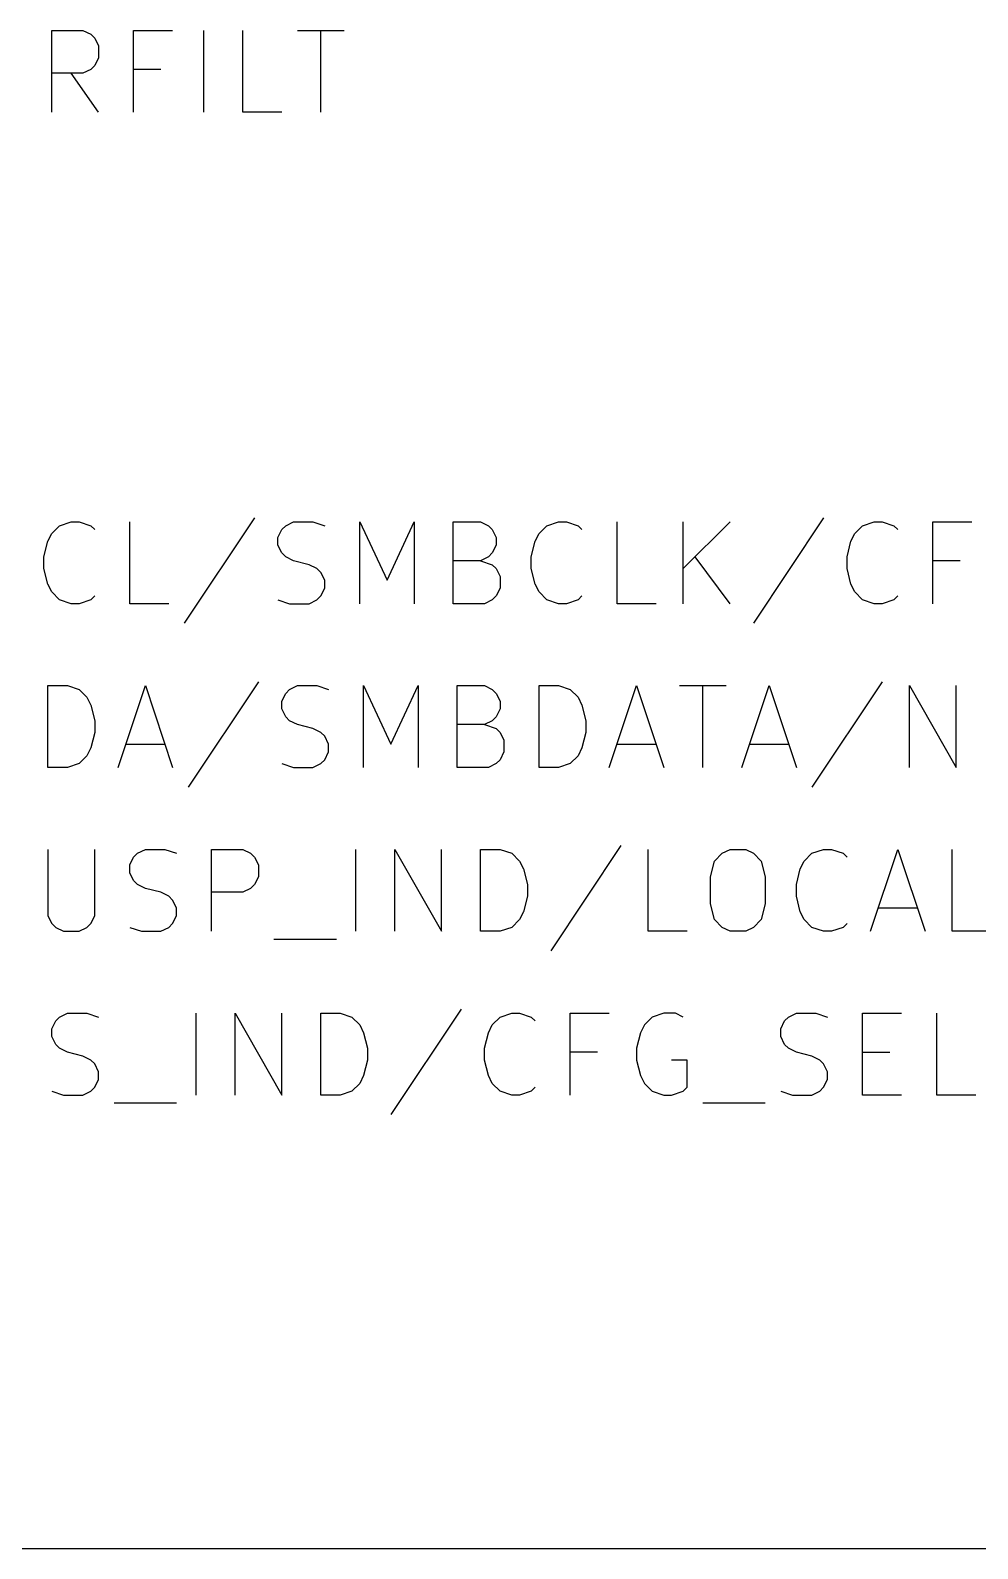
# Model space of a CAD drawing. Extents: x 0.4 to 11.3, y -7.9 to -0.4.
# Drawn here: x 6.389 to 6.967, y -5.65 to -4.723 of the extents above; entities that cross this region are included whole.
import ezdxf

# ---------------------------------------------------------------- set-up
doc = ezdxf.new("R2010")
doc.units = 0
doc.header["$MEASUREMENT"] = 0
for name, color, linetype in [('CYAN2', 4, 'CONTINUOUS'), ('LYELLOW', 51, 'CONTINUOUS'), ('RED2', 1, 'CONTINUOUS')]:
    doc.layers.add(name, color=color, linetype=linetype)

msp = doc.modelspace()

# ---------------------------------------------------------------- linework, layer by layer
at = {"layer": 'CYAN2', "linetype": 'CONTINUOUS'}
for p, q in [((6.4019, -4.77313), (6.4019, -4.72313)), ((6.4019, -4.72313), (6.42095, -4.72313)), ((6.4019, -4.77313), (6.4019, -4.72313)), ((6.4019, -4.72313), (6.42095, -4.72313)), ((6.42095, -4.72313), (6.42571, -4.72551)), ((6.42095, -4.72313), (6.42571, -4.72551)), ((6.42571, -4.72551), (6.42809, -4.72789)), ((6.42571, -4.72551), (6.42809, -4.72789)), ((6.4519, -4.77313), (6.4519, -4.72313)), ((6.4519, -4.72313), (6.47571, -4.72313)), ((6.4519, -4.77313), (6.4519, -4.72313)), ((6.4519, -4.72313), (6.47571, -4.72313)), ((6.49476, -4.77313), (6.49476, -4.72313)), ((6.49476, -4.77313), (6.49476, -4.72313)), ((6.51857, -4.77313), (6.51857, -4.72313)), ((6.51857, -4.77313), (6.51857, -4.72313)), ((6.55191, -4.72313), (6.58048, -4.72313)), ((6.55191, -4.72313), (6.58048, -4.72313)), ((6.56619, -4.77313), (6.56619, -4.72313)), ((6.56619, -4.77313), (6.56619, -4.72313)), ((6.42809, -4.72789), (6.43047, -4.73265)), ((6.42809, -4.72789), (6.43047, -4.73265)), ((6.43047, -4.73265), (6.43047, -4.7398)), ((6.43047, -4.73265), (6.43047, -4.7398)), ((6.42809, -4.74456), (6.42571, -4.74694)), ((6.42809, -4.74456), (6.42571, -4.74694)), ((6.43047, -4.7398), (6.42809, -4.74456)), ((6.43047, -4.7398), (6.42809, -4.74456)), ((6.42095, -4.74932), (6.4019, -4.74932)), ((6.42095, -4.74932), (6.4019, -4.74932)), ((6.43047, -4.77313), (6.41381, -4.74932)), ((6.43047, -4.77313), (6.41381, -4.74932)), ((6.42571, -4.74694), (6.42095, -4.74932)), ((6.42571, -4.74694), (6.42095, -4.74932)), ((6.46857, -4.74694), (6.4519, -4.74694)), ((6.46857, -4.74694), (6.4519, -4.74694)), ((6.54238, -4.77313), (6.51857, -4.77313)), ((6.54238, -4.77313), (6.51857, -4.77313)), ((6.40667, -5.02551), (6.41381, -5.02313)), ((6.40667, -5.02551), (6.41381, -5.02313)), ((6.41381, -5.02313), (6.41857, -5.02313)), ((6.41381, -5.02313), (6.41857, -5.02313)), ((6.41857, -5.02313), (6.42571, -5.02551)), ((6.41857, -5.02313), (6.42571, -5.02551)), ((6.44952, -5.07313), (6.44952, -5.02313)), ((6.44952, -5.07313), (6.44952, -5.02313)), ((6.52571, -5.02075), (6.48285, -5.08504)), ((6.52571, -5.02075), (6.48285, -5.08504)), ((6.54476, -5.02551), (6.54952, -5.02313)), ((6.54476, -5.02551), (6.54952, -5.02313)), ((6.54952, -5.02313), (6.56143, -5.02313)), ((6.54952, -5.02313), (6.56143, -5.02313)), ((6.56143, -5.02313), (6.56857, -5.02551)), ((6.56143, -5.02313), (6.56857, -5.02551)), ((6.59, -5.07313), (6.59, -5.02313)), ((6.59, -5.02313), (6.60667, -5.05885)), ((6.59, -5.07313), (6.59, -5.02313)), ((6.59, -5.02313), (6.60667, -5.05885)), ((6.60667, -5.05885), (6.62333, -5.02313)), ((6.60667, -5.05885), (6.62333, -5.02313)), ((6.62333, -5.02313), (6.62333, -5.07313)), ((6.62333, -5.02313), (6.62333, -5.07313)), ((6.64714, -5.07313), (6.64714, -5.02313)), ((6.64714, -5.02313), (6.66381, -5.02313)), ((6.64714, -5.07313), (6.64714, -5.02313)), ((6.64714, -5.02313), (6.66381, -5.02313)), ((6.66381, -5.02313), (6.66857, -5.02551)), ((6.66381, -5.02313), (6.66857, -5.02551)), ((6.70428, -5.02551), (6.71143, -5.02313)), ((6.70428, -5.02551), (6.71143, -5.02313)), ((6.71143, -5.02313), (6.71619, -5.02313)), ((6.71143, -5.02313), (6.71619, -5.02313)), ((6.71619, -5.02313), (6.72333, -5.02551)), ((6.71619, -5.02313), (6.72333, -5.02551)), ((6.74714, -5.07313), (6.74714, -5.02313)), ((6.74714, -5.07313), (6.74714, -5.02313)), ((6.78761, -5.07313), (6.78761, -5.02313)), ((6.81619, -5.02313), (6.78761, -5.0517)), ((6.78761, -5.07313), (6.78761, -5.02313)), ((6.81619, -5.02313), (6.78761, -5.0517)), ((6.87333, -5.02075), (6.83047, -5.08504)), ((6.87333, -5.02075), (6.83047, -5.08504)), ((6.89714, -5.02551), (6.90428, -5.02313)), ((6.89714, -5.02551), (6.90428, -5.02313)), ((6.90428, -5.02313), (6.90904, -5.02313)), ((6.90428, -5.02313), (6.90904, -5.02313)), ((6.90904, -5.02313), (6.91619, -5.02551)), ((6.90904, -5.02313), (6.91619, -5.02551)), ((6.94, -5.07313), (6.94, -5.02313)), ((6.94, -5.02313), (6.96381, -5.02313)), ((6.94, -5.07313), (6.94, -5.02313)), ((6.94, -5.02313), (6.96381, -5.02313)), ((6.39952, -5.03504), (6.4019, -5.03028)), ((6.39952, -5.03504), (6.4019, -5.03028)), ((6.4019, -5.03028), (6.40667, -5.02551)), ((6.4019, -5.03028), (6.40667, -5.02551)), ((6.42571, -5.02551), (6.42809, -5.02789)), ((6.42571, -5.02551), (6.42809, -5.02789)), ((6.54, -5.03265), (6.54238, -5.02789)), ((6.54, -5.03265), (6.54238, -5.02789)), ((6.54, -5.03742), (6.54, -5.03265)), ((6.54, -5.03742), (6.54, -5.03265)), ((6.54238, -5.02789), (6.54476, -5.02551)), ((6.54238, -5.02789), (6.54476, -5.02551)), ((6.66857, -5.02551), (6.67095, -5.02789)), ((6.66857, -5.02551), (6.67095, -5.02789)), ((6.67095, -5.02789), (6.67333, -5.03265)), ((6.67095, -5.02789), (6.67333, -5.03265)), ((6.67333, -5.03265), (6.67333, -5.03742)), ((6.67333, -5.03265), (6.67333, -5.03742)), ((6.69714, -5.03504), (6.69952, -5.03028)), ((6.69714, -5.03504), (6.69952, -5.03028)), ((6.69952, -5.03028), (6.70428, -5.02551)), ((6.69952, -5.03028), (6.70428, -5.02551)), ((6.72333, -5.02551), (6.72571, -5.02789)), ((6.72333, -5.02551), (6.72571, -5.02789)), ((6.89, -5.03504), (6.89238, -5.03028)), ((6.89, -5.03504), (6.89238, -5.03028)), ((6.89238, -5.03028), (6.89714, -5.02551)), ((6.89238, -5.03028), (6.89714, -5.02551)), ((6.91619, -5.02551), (6.91857, -5.02789)), ((6.91619, -5.02551), (6.91857, -5.02789)), ((6.39714, -5.04456), (6.39952, -5.03504)), ((6.39714, -5.04456), (6.39952, -5.03504)), ((6.54238, -5.04218), (6.54, -5.03742)), ((6.54238, -5.04218), (6.54, -5.03742)), ((6.67333, -5.03742), (6.67095, -5.04218)), ((6.67333, -5.03742), (6.67095, -5.04218)), ((6.69476, -5.04456), (6.69714, -5.03504)), ((6.69476, -5.04456), (6.69714, -5.03504)), ((6.88762, -5.04456), (6.89, -5.03504)), ((6.88762, -5.04456), (6.89, -5.03504)), ((6.39714, -5.0517), (6.39714, -5.04456)), ((6.39714, -5.0517), (6.39714, -5.04456)), ((6.54476, -5.04456), (6.54238, -5.04218)), ((6.54476, -5.04456), (6.54238, -5.04218)), ((6.54952, -5.04694), (6.54476, -5.04456)), ((6.54952, -5.04694), (6.54476, -5.04456)), ((6.55905, -5.04932), (6.54952, -5.04694)), ((6.55905, -5.04932), (6.54952, -5.04694)), ((6.56381, -5.0517), (6.55905, -5.04932)), ((6.56381, -5.0517), (6.55905, -5.04932)), ((6.66381, -5.04694), (6.64714, -5.04694)), ((6.66381, -5.04694), (6.64714, -5.04694)), ((6.66857, -5.04456), (6.66381, -5.04694)), ((6.66857, -5.04456), (6.66381, -5.04694)), ((6.66381, -5.04694), (6.67095, -5.04932)), ((6.66381, -5.04694), (6.67095, -5.04932)), ((6.67095, -5.04218), (6.66857, -5.04456)), ((6.67095, -5.04218), (6.66857, -5.04456)), ((6.67095, -5.04932), (6.67333, -5.0517)), ((6.67095, -5.04932), (6.67333, -5.0517)), ((6.69476, -5.0517), (6.69476, -5.04456)), ((6.69476, -5.0517), (6.69476, -5.04456)), ((6.81619, -5.07313), (6.79476, -5.04456)), ((6.81619, -5.07313), (6.79476, -5.04456)), ((6.88762, -5.0517), (6.88762, -5.04456)), ((6.88762, -5.0517), (6.88762, -5.04456)), ((6.95667, -5.04694), (6.94, -5.04694)), ((6.95667, -5.04694), (6.94, -5.04694)), ((6.39952, -5.06122), (6.39714, -5.0517)), ((6.39952, -5.06122), (6.39714, -5.0517)), ((6.56619, -5.05408), (6.56381, -5.0517)), ((6.56619, -5.05408), (6.56381, -5.0517)), ((6.56857, -5.05885), (6.56619, -5.05408)), ((6.56857, -5.05885), (6.56619, -5.05408)), ((6.56857, -5.06361), (6.56857, -5.05885)), ((6.56857, -5.06361), (6.56857, -5.05885)), ((6.67333, -5.0517), (6.67571, -5.05646)), ((6.67333, -5.0517), (6.67571, -5.05646)), ((6.67571, -5.05646), (6.67571, -5.06361)), ((6.67571, -5.05646), (6.67571, -5.06361)), ((6.69714, -5.06122), (6.69476, -5.0517)), ((6.69714, -5.06122), (6.69476, -5.0517)), ((6.89, -5.06122), (6.88762, -5.0517)), ((6.89, -5.06122), (6.88762, -5.0517)), ((6.4019, -5.06599), (6.39952, -5.06122)), ((6.4019, -5.06599), (6.39952, -5.06122)), ((6.40667, -5.07075), (6.4019, -5.06599)), ((6.40667, -5.07075), (6.4019, -5.06599)), ((6.42809, -5.06837), (6.42571, -5.07075)), ((6.42809, -5.06837), (6.42571, -5.07075)), ((6.56381, -5.07075), (6.56619, -5.06837)), ((6.56381, -5.07075), (6.56619, -5.06837)), ((6.56619, -5.06837), (6.56857, -5.06361)), ((6.56619, -5.06837), (6.56857, -5.06361)), ((6.67333, -5.06837), (6.67095, -5.07075)), ((6.67333, -5.06837), (6.67095, -5.07075)), ((6.67571, -5.06361), (6.67333, -5.06837)), ((6.67571, -5.06361), (6.67333, -5.06837)), ((6.69952, -5.06599), (6.69714, -5.06122)), ((6.69952, -5.06599), (6.69714, -5.06122)), ((6.70428, -5.07075), (6.69952, -5.06599)), ((6.70428, -5.07075), (6.69952, -5.06599)), ((6.72571, -5.06837), (6.72333, -5.07075)), ((6.72571, -5.06837), (6.72333, -5.07075)), ((6.89238, -5.06599), (6.89, -5.06122)), ((6.89238, -5.06599), (6.89, -5.06122)), ((6.89714, -5.07075), (6.89238, -5.06599)), ((6.89714, -5.07075), (6.89238, -5.06599)), ((6.91857, -5.06837), (6.91619, -5.07075)), ((6.91857, -5.06837), (6.91619, -5.07075)), ((6.41381, -5.07313), (6.40667, -5.07075)), ((6.41381, -5.07313), (6.40667, -5.07075)), ((6.41857, -5.07313), (6.41381, -5.07313)), ((6.41857, -5.07313), (6.41381, -5.07313)), ((6.42571, -5.07075), (6.41857, -5.07313)), ((6.42571, -5.07075), (6.41857, -5.07313)), ((6.47333, -5.07313), (6.44952, -5.07313)), ((6.47333, -5.07313), (6.44952, -5.07313)), ((6.54, -5.07075), (6.54714, -5.07313)), ((6.54, -5.07075), (6.54714, -5.07313)), ((6.54714, -5.07313), (6.55905, -5.07313)), ((6.54714, -5.07313), (6.55905, -5.07313)), ((6.55905, -5.07313), (6.56381, -5.07075)), ((6.55905, -5.07313), (6.56381, -5.07075)), ((6.66619, -5.07313), (6.64714, -5.07313)), ((6.66619, -5.07313), (6.64714, -5.07313)), ((6.67095, -5.07075), (6.66619, -5.07313)), ((6.67095, -5.07075), (6.66619, -5.07313)), ((6.71143, -5.07313), (6.70428, -5.07075)), ((6.71143, -5.07313), (6.70428, -5.07075)), ((6.71619, -5.07313), (6.71143, -5.07313)), ((6.71619, -5.07313), (6.71143, -5.07313)), ((6.72333, -5.07075), (6.71619, -5.07313)), ((6.72333, -5.07075), (6.71619, -5.07313)), ((6.77095, -5.07313), (6.74714, -5.07313)), ((6.77095, -5.07313), (6.74714, -5.07313)), ((6.90428, -5.07313), (6.89714, -5.07075)), ((6.90428, -5.07313), (6.89714, -5.07075)), ((6.90904, -5.07313), (6.90428, -5.07313)), ((6.90904, -5.07313), (6.90428, -5.07313)), ((6.91619, -5.07075), (6.90904, -5.07313)), ((6.91619, -5.07075), (6.90904, -5.07313)), ((6.39952, -5.17313), (6.39952, -5.12313)), ((6.39952, -5.12313), (6.41143, -5.12313)), ((6.39952, -5.17313), (6.39952, -5.12313)), ((6.39952, -5.12313), (6.41143, -5.12313)), ((6.41143, -5.12313), (6.41857, -5.12551)), ((6.41143, -5.12313), (6.41857, -5.12551)), ((6.41857, -5.12551), (6.42333, -5.13028)), ((6.41857, -5.12551), (6.42333, -5.13028)), ((6.44238, -5.17313), (6.45904, -5.12313)), ((6.44238, -5.17313), (6.45904, -5.12313)), ((6.45904, -5.12313), (6.47571, -5.17313)), ((6.45904, -5.12313), (6.47571, -5.17313)), ((6.52809, -5.12075), (6.48524, -5.18504)), ((6.52809, -5.12075), (6.48524, -5.18504)), ((6.54476, -5.12789), (6.54714, -5.12551)), ((6.54476, -5.12789), (6.54714, -5.12551)), ((6.54714, -5.12551), (6.55191, -5.12313)), ((6.54714, -5.12551), (6.55191, -5.12313)), ((6.55191, -5.12313), (6.56381, -5.12313)), ((6.55191, -5.12313), (6.56381, -5.12313)), ((6.56381, -5.12313), (6.57095, -5.12551)), ((6.56381, -5.12313), (6.57095, -5.12551)), ((6.59238, -5.17313), (6.59238, -5.12313)), ((6.59238, -5.12313), (6.60905, -5.15885)), ((6.59238, -5.17313), (6.59238, -5.12313)), ((6.59238, -5.12313), (6.60905, -5.15885)), ((6.60905, -5.15885), (6.62571, -5.12313)), ((6.60905, -5.15885), (6.62571, -5.12313)), ((6.62571, -5.12313), (6.62571, -5.17313)), ((6.62571, -5.12313), (6.62571, -5.17313)), ((6.64952, -5.17313), (6.64952, -5.12313)), ((6.64952, -5.12313), (6.66619, -5.12313)), ((6.64952, -5.17313), (6.64952, -5.12313)), ((6.64952, -5.12313), (6.66619, -5.12313)), ((6.66619, -5.12313), (6.67095, -5.12551)), ((6.66619, -5.12313), (6.67095, -5.12551)), ((6.67095, -5.12551), (6.67333, -5.12789)), ((6.67095, -5.12551), (6.67333, -5.12789)), ((6.69952, -5.17313), (6.69952, -5.12313)), ((6.69952, -5.12313), (6.71143, -5.12313)), ((6.69952, -5.17313), (6.69952, -5.12313)), ((6.69952, -5.12313), (6.71143, -5.12313)), ((6.71143, -5.12313), (6.71857, -5.12551)), ((6.71143, -5.12313), (6.71857, -5.12551)), ((6.71857, -5.12551), (6.72333, -5.13028)), ((6.71857, -5.12551), (6.72333, -5.13028)), ((6.74238, -5.17313), (6.75904, -5.12313)), ((6.74238, -5.17313), (6.75904, -5.12313)), ((6.75904, -5.12313), (6.77571, -5.17313)), ((6.75904, -5.12313), (6.77571, -5.17313)), ((6.78524, -5.12313), (6.81381, -5.12313)), ((6.78524, -5.12313), (6.81381, -5.12313)), ((6.79952, -5.17313), (6.79952, -5.12313)), ((6.79952, -5.17313), (6.79952, -5.12313)), ((6.82333, -5.17313), (6.84, -5.12313)), ((6.82333, -5.17313), (6.84, -5.12313)), ((6.84, -5.12313), (6.85667, -5.17313)), ((6.84, -5.12313), (6.85667, -5.17313)), ((6.90905, -5.12075), (6.86619, -5.18504)), ((6.90905, -5.12075), (6.86619, -5.18504)), ((6.92571, -5.17313), (6.92571, -5.12313)), ((6.92571, -5.12313), (6.95428, -5.17313)), ((6.92571, -5.17313), (6.92571, -5.12313)), ((6.92571, -5.12313), (6.95428, -5.17313)), ((6.95428, -5.17313), (6.95428, -5.12313)), ((6.95428, -5.17313), (6.95428, -5.12313)), ((6.42333, -5.13028), (6.42571, -5.13504)), ((6.42333, -5.13028), (6.42571, -5.13504)), ((6.54238, -5.13265), (6.54476, -5.12789)), ((6.54238, -5.13265), (6.54476, -5.12789)), ((6.54238, -5.13742), (6.54238, -5.13265)), ((6.54238, -5.13742), (6.54238, -5.13265)), ((6.67333, -5.12789), (6.67571, -5.13265)), ((6.67333, -5.12789), (6.67571, -5.13265)), ((6.67571, -5.13265), (6.67571, -5.13742)), ((6.67571, -5.13265), (6.67571, -5.13742)), ((6.72333, -5.13028), (6.72571, -5.13504)), ((6.72333, -5.13028), (6.72571, -5.13504)), ((6.42571, -5.13504), (6.42809, -5.14456)), ((6.42571, -5.13504), (6.42809, -5.14456)), ((6.54476, -5.14218), (6.54238, -5.13742)), ((6.54476, -5.14218), (6.54238, -5.13742)), ((6.54714, -5.14456), (6.54476, -5.14218)), ((6.54714, -5.14456), (6.54476, -5.14218)), ((6.67333, -5.14218), (6.67095, -5.14456)), ((6.67333, -5.14218), (6.67095, -5.14456)), ((6.67571, -5.13742), (6.67333, -5.14218)), ((6.67571, -5.13742), (6.67333, -5.14218)), ((6.72571, -5.13504), (6.72809, -5.14456)), ((6.72571, -5.13504), (6.72809, -5.14456)), ((6.42809, -5.1517), (6.42571, -5.16122)), ((6.42809, -5.1517), (6.42571, -5.16122)), ((6.42809, -5.14456), (6.42809, -5.1517)), ((6.42809, -5.14456), (6.42809, -5.1517)), ((6.55191, -5.14694), (6.54714, -5.14456)), ((6.55191, -5.14694), (6.54714, -5.14456)), ((6.56143, -5.14932), (6.55191, -5.14694)), ((6.56143, -5.14932), (6.55191, -5.14694)), ((6.56619, -5.1517), (6.56143, -5.14932)), ((6.56619, -5.1517), (6.56143, -5.14932)), ((6.56857, -5.15408), (6.56619, -5.1517)), ((6.56857, -5.15408), (6.56619, -5.1517)), ((6.66619, -5.14694), (6.64952, -5.14694)), ((6.66619, -5.14694), (6.64952, -5.14694)), ((6.67095, -5.14456), (6.66619, -5.14694)), ((6.67095, -5.14456), (6.66619, -5.14694)), ((6.66619, -5.14694), (6.67333, -5.14932)), ((6.66619, -5.14694), (6.67333, -5.14932)), ((6.67333, -5.14932), (6.67571, -5.1517)), ((6.67333, -5.14932), (6.67571, -5.1517)), ((6.67571, -5.1517), (6.67809, -5.15646)), ((6.67571, -5.1517), (6.67809, -5.15646)), ((6.72809, -5.1517), (6.72571, -5.16122)), ((6.72809, -5.1517), (6.72571, -5.16122)), ((6.72809, -5.14456), (6.72809, -5.1517)), ((6.72809, -5.14456), (6.72809, -5.1517)), ((6.42571, -5.16122), (6.42333, -5.16599)), ((6.42571, -5.16122), (6.42333, -5.16599)), ((6.44714, -5.15885), (6.47095, -5.15885)), ((6.44714, -5.15885), (6.47095, -5.15885)), ((6.57095, -5.15885), (6.56857, -5.15408)), ((6.57095, -5.15885), (6.56857, -5.15408)), ((6.57095, -5.16361), (6.57095, -5.15885)), ((6.57095, -5.16361), (6.57095, -5.15885)), ((6.67809, -5.15646), (6.67809, -5.16361)), ((6.67809, -5.15646), (6.67809, -5.16361)), ((6.72571, -5.16122), (6.72333, -5.16599)), ((6.72571, -5.16122), (6.72333, -5.16599)), ((6.74714, -5.15885), (6.77095, -5.15885)), ((6.74714, -5.15885), (6.77095, -5.15885)), ((6.82809, -5.15885), (6.8519, -5.15885)), ((6.82809, -5.15885), (6.8519, -5.15885)), ((6.41857, -5.17075), (6.41143, -5.17313)), ((6.41857, -5.17075), (6.41143, -5.17313)), ((6.42333, -5.16599), (6.41857, -5.17075)), ((6.42333, -5.16599), (6.41857, -5.17075)), ((6.54238, -5.17075), (6.54952, -5.17313)), ((6.54238, -5.17075), (6.54952, -5.17313)), ((6.56143, -5.17313), (6.56619, -5.17075)), ((6.56143, -5.17313), (6.56619, -5.17075)), ((6.56619, -5.17075), (6.56857, -5.16837)), ((6.56619, -5.17075), (6.56857, -5.16837)), ((6.56857, -5.16837), (6.57095, -5.16361)), ((6.56857, -5.16837), (6.57095, -5.16361)), ((6.67333, -5.17075), (6.66857, -5.17313)), ((6.67333, -5.17075), (6.66857, -5.17313)), ((6.67571, -5.16837), (6.67333, -5.17075)), ((6.67571, -5.16837), (6.67333, -5.17075)), ((6.67809, -5.16361), (6.67571, -5.16837)), ((6.67809, -5.16361), (6.67571, -5.16837)), ((6.71857, -5.17075), (6.71143, -5.17313)), ((6.71857, -5.17075), (6.71143, -5.17313)), ((6.72333, -5.16599), (6.71857, -5.17075)), ((6.72333, -5.16599), (6.71857, -5.17075)), ((6.41143, -5.17313), (6.39952, -5.17313)), ((6.41143, -5.17313), (6.39952, -5.17313)), ((6.54952, -5.17313), (6.56143, -5.17313)), ((6.54952, -5.17313), (6.56143, -5.17313)), ((6.66857, -5.17313), (6.64952, -5.17313)), ((6.66857, -5.17313), (6.64952, -5.17313)), ((6.71143, -5.17313), (6.69952, -5.17313)), ((6.71143, -5.17313), (6.69952, -5.17313)), ((6.39952, -5.22313), (6.39952, -5.26361)), ((6.39952, -5.22313), (6.39952, -5.26361)), ((6.42809, -5.26361), (6.42809, -5.22313)), ((6.42809, -5.26361), (6.42809, -5.22313)), ((6.4519, -5.22789), (6.45428, -5.22551)), ((6.4519, -5.22789), (6.45428, -5.22551)), ((6.45428, -5.22551), (6.45905, -5.22313)), ((6.45428, -5.22551), (6.45905, -5.22313)), ((6.45905, -5.22313), (6.47095, -5.22313)), ((6.45905, -5.22313), (6.47095, -5.22313)), ((6.47095, -5.22313), (6.47809, -5.22551)), ((6.47095, -5.22313), (6.47809, -5.22551)), ((6.49952, -5.27313), (6.49952, -5.22313)), ((6.49952, -5.22313), (6.51857, -5.22313)), ((6.49952, -5.27313), (6.49952, -5.22313)), ((6.49952, -5.22313), (6.51857, -5.22313)), ((6.51857, -5.22313), (6.52333, -5.22551)), ((6.51857, -5.22313), (6.52333, -5.22551)), ((6.52333, -5.22551), (6.52571, -5.22789)), ((6.52333, -5.22551), (6.52571, -5.22789)), ((6.58761, -5.27313), (6.58761, -5.22313)), ((6.58761, -5.27313), (6.58761, -5.22313)), ((6.61143, -5.27313), (6.61143, -5.22313)), ((6.61143, -5.22313), (6.64, -5.27313)), ((6.61143, -5.27313), (6.61143, -5.22313)), ((6.61143, -5.22313), (6.64, -5.27313)), ((6.64, -5.27313), (6.64, -5.22313)), ((6.64, -5.27313), (6.64, -5.22313)), ((6.66381, -5.27313), (6.66381, -5.22313)), ((6.66381, -5.22313), (6.67571, -5.22313)), ((6.66381, -5.27313), (6.66381, -5.22313)), ((6.66381, -5.22313), (6.67571, -5.22313)), ((6.67571, -5.22313), (6.68285, -5.22551)), ((6.67571, -5.22313), (6.68285, -5.22551)), ((6.68285, -5.22551), (6.68762, -5.23028)), ((6.68285, -5.22551), (6.68762, -5.23028)), ((6.74952, -5.22075), (6.70667, -5.28504)), ((6.74952, -5.22075), (6.70667, -5.28504)), ((6.76619, -5.27313), (6.76619, -5.22313)), ((6.76619, -5.27313), (6.76619, -5.22313)), ((6.80667, -5.23028), (6.81143, -5.22551)), ((6.80667, -5.23028), (6.81143, -5.22551)), ((6.81143, -5.22551), (6.81619, -5.22313)), ((6.81143, -5.22551), (6.81619, -5.22313)), ((6.81619, -5.22313), (6.82571, -5.22313)), ((6.81619, -5.22313), (6.82571, -5.22313)), ((6.82571, -5.22313), (6.83048, -5.22551)), ((6.82571, -5.22313), (6.83048, -5.22551)), ((6.83048, -5.22551), (6.83524, -5.23028)), ((6.83048, -5.22551), (6.83524, -5.23028)), ((6.86143, -5.23028), (6.86619, -5.22551)), ((6.86143, -5.23028), (6.86619, -5.22551)), ((6.86619, -5.22551), (6.87333, -5.22313)), ((6.86619, -5.22551), (6.87333, -5.22313)), ((6.87333, -5.22313), (6.87809, -5.22313)), ((6.87333, -5.22313), (6.87809, -5.22313)), ((6.87809, -5.22313), (6.88524, -5.22551)), ((6.87809, -5.22313), (6.88524, -5.22551)), ((6.88524, -5.22551), (6.88762, -5.22789)), ((6.88524, -5.22551), (6.88762, -5.22789)), ((6.90191, -5.27313), (6.91857, -5.22313)), ((6.90191, -5.27313), (6.91857, -5.22313)), ((6.91857, -5.22313), (6.93524, -5.27313)), ((6.91857, -5.22313), (6.93524, -5.27313)), ((6.95191, -5.27313), (6.95191, -5.22313)), ((6.95191, -5.27313), (6.95191, -5.22313)), ((6.44952, -5.23265), (6.4519, -5.22789)), ((6.44952, -5.23265), (6.4519, -5.22789)), ((6.44952, -5.23742), (6.44952, -5.23265)), ((6.44952, -5.23742), (6.44952, -5.23265)), ((6.52571, -5.22789), (6.52809, -5.23265)), ((6.52571, -5.22789), (6.52809, -5.23265)), ((6.52809, -5.23265), (6.52809, -5.2398)), ((6.52809, -5.23265), (6.52809, -5.2398)), ((6.68762, -5.23028), (6.69, -5.23504)), ((6.68762, -5.23028), (6.69, -5.23504)), ((6.69, -5.23504), (6.69238, -5.24456)), ((6.69, -5.23504), (6.69238, -5.24456)), ((6.80429, -5.2398), (6.80667, -5.23028)), ((6.80429, -5.2398), (6.80667, -5.23028)), ((6.83524, -5.23028), (6.83762, -5.2398)), ((6.83524, -5.23028), (6.83762, -5.2398)), ((6.85667, -5.24456), (6.85905, -5.23504)), ((6.85667, -5.24456), (6.85905, -5.23504)), ((6.85905, -5.23504), (6.86143, -5.23028)), ((6.85905, -5.23504), (6.86143, -5.23028)), ((6.4519, -5.24218), (6.44952, -5.23742)), ((6.4519, -5.24218), (6.44952, -5.23742)), ((6.45428, -5.24456), (6.4519, -5.24218)), ((6.45428, -5.24456), (6.4519, -5.24218)), ((6.45905, -5.24694), (6.45428, -5.24456)), ((6.45905, -5.24694), (6.45428, -5.24456)), ((6.52571, -5.24456), (6.52333, -5.24694)), ((6.52571, -5.24456), (6.52333, -5.24694)), ((6.52809, -5.2398), (6.52571, -5.24456)), ((6.52809, -5.2398), (6.52571, -5.24456)), ((6.69238, -5.24456), (6.69238, -5.2517)), ((6.69238, -5.24456), (6.69238, -5.2517)), ((6.80429, -5.25646), (6.80429, -5.2398)), ((6.80429, -5.25646), (6.80429, -5.2398)), ((6.83762, -5.2398), (6.83762, -5.25646)), ((6.83762, -5.2398), (6.83762, -5.25646)), ((6.85667, -5.2517), (6.85667, -5.24456)), ((6.85667, -5.2517), (6.85667, -5.24456)), ((6.46857, -5.24932), (6.45905, -5.24694)), ((6.46857, -5.24932), (6.45905, -5.24694)), ((6.47333, -5.2517), (6.46857, -5.24932)), ((6.47333, -5.2517), (6.46857, -5.24932)), ((6.47571, -5.25408), (6.47333, -5.2517)), ((6.47571, -5.25408), (6.47333, -5.2517)), ((6.47809, -5.25885), (6.47571, -5.25408)), ((6.47809, -5.25885), (6.47571, -5.25408)), ((6.51857, -5.24932), (6.49952, -5.24932)), ((6.51857, -5.24932), (6.49952, -5.24932)), ((6.52333, -5.24694), (6.51857, -5.24932)), ((6.52333, -5.24694), (6.51857, -5.24932)), ((6.69238, -5.2517), (6.69, -5.26122)), ((6.69238, -5.2517), (6.69, -5.26122)), ((6.85905, -5.26122), (6.85667, -5.2517)), ((6.85905, -5.26122), (6.85667, -5.2517)), ((6.39952, -5.26361), (6.4019, -5.26837)), ((6.39952, -5.26361), (6.4019, -5.26837)), ((6.42571, -5.26837), (6.42809, -5.26361)), ((6.42571, -5.26837), (6.42809, -5.26361)), ((6.47571, -5.26837), (6.47809, -5.26361)), ((6.47571, -5.26837), (6.47809, -5.26361)), ((6.47809, -5.26361), (6.47809, -5.25885)), ((6.47809, -5.26361), (6.47809, -5.25885)), ((6.69, -5.26122), (6.68762, -5.26599)), ((6.69, -5.26122), (6.68762, -5.26599)), ((6.80667, -5.26599), (6.80429, -5.25646)), ((6.80667, -5.26599), (6.80429, -5.25646)), ((6.83762, -5.25646), (6.83524, -5.26599)), ((6.83762, -5.25646), (6.83524, -5.26599)), ((6.86143, -5.26599), (6.85905, -5.26122)), ((6.86143, -5.26599), (6.85905, -5.26122)), ((6.90667, -5.25885), (6.93048, -5.25885)), ((6.90667, -5.25885), (6.93048, -5.25885)), ((6.4019, -5.26837), (6.40428, -5.27075)), ((6.4019, -5.26837), (6.40428, -5.27075)), ((6.40428, -5.27075), (6.40904, -5.27313)), ((6.40428, -5.27075), (6.40904, -5.27313)), ((6.40904, -5.27313), (6.41857, -5.27313)), ((6.40904, -5.27313), (6.41857, -5.27313)), ((6.41857, -5.27313), (6.42333, -5.27075)), ((6.41857, -5.27313), (6.42333, -5.27075)), ((6.42333, -5.27075), (6.42571, -5.26837)), ((6.42333, -5.27075), (6.42571, -5.26837)), ((6.44952, -5.27075), (6.45667, -5.27313)), ((6.44952, -5.27075), (6.45667, -5.27313)), ((6.45667, -5.27313), (6.46857, -5.27313)), ((6.45667, -5.27313), (6.46857, -5.27313)), ((6.46857, -5.27313), (6.47333, -5.27075)), ((6.46857, -5.27313), (6.47333, -5.27075)), ((6.47333, -5.27075), (6.47571, -5.26837)), ((6.47333, -5.27075), (6.47571, -5.26837)), ((6.67571, -5.27313), (6.66381, -5.27313)), ((6.67571, -5.27313), (6.66381, -5.27313)), ((6.68285, -5.27075), (6.67571, -5.27313)), ((6.68285, -5.27075), (6.67571, -5.27313)), ((6.68762, -5.26599), (6.68285, -5.27075)), ((6.68762, -5.26599), (6.68285, -5.27075)), ((6.79, -5.27313), (6.76619, -5.27313)), ((6.79, -5.27313), (6.76619, -5.27313)), ((6.81143, -5.27075), (6.80667, -5.26599)), ((6.81143, -5.27075), (6.80667, -5.26599)), ((6.81619, -5.27313), (6.81143, -5.27075)), ((6.81619, -5.27313), (6.81143, -5.27075)), ((6.82571, -5.27313), (6.81619, -5.27313)), ((6.82571, -5.27313), (6.81619, -5.27313)), ((6.83048, -5.27075), (6.82571, -5.27313)), ((6.83048, -5.27075), (6.82571, -5.27313)), ((6.83524, -5.26599), (6.83048, -5.27075)), ((6.83524, -5.26599), (6.83048, -5.27075)), ((6.86619, -5.27075), (6.86143, -5.26599)), ((6.86619, -5.27075), (6.86143, -5.26599)), ((6.87333, -5.27313), (6.86619, -5.27075)), ((6.87333, -5.27313), (6.86619, -5.27075)), ((6.87809, -5.27313), (6.87333, -5.27313)), ((6.87809, -5.27313), (6.87333, -5.27313)), ((6.88524, -5.27075), (6.87809, -5.27313)), ((6.88524, -5.27075), (6.87809, -5.27313)), ((6.88762, -5.26837), (6.88524, -5.27075)), ((6.88762, -5.26837), (6.88524, -5.27075)), ((6.97572, -5.27313), (6.95191, -5.27313)), ((6.97572, -5.27313), (6.95191, -5.27313)), ((6.53762, -5.27789), (6.57571, -5.27789)), ((6.53762, -5.27789), (6.57571, -5.27789)), ((6.40191, -5.33265), (6.40428, -5.32789)), ((6.40191, -5.33265), (6.40428, -5.32789)), ((6.40428, -5.32789), (6.40667, -5.32551)), ((6.40428, -5.32789), (6.40667, -5.32551)), ((6.40667, -5.32551), (6.41143, -5.32313)), ((6.40667, -5.32551), (6.41143, -5.32313)), ((6.41143, -5.32313), (6.42333, -5.32313)), ((6.41143, -5.32313), (6.42333, -5.32313)), ((6.42333, -5.32313), (6.43048, -5.32551)), ((6.42333, -5.32313), (6.43048, -5.32551)), ((6.49, -5.37313), (6.49, -5.32313)), ((6.49, -5.37313), (6.49, -5.32313)), ((6.51381, -5.37313), (6.51381, -5.32313)), ((6.51381, -5.32313), (6.54238, -5.37313)), ((6.51381, -5.37313), (6.51381, -5.32313)), ((6.51381, -5.32313), (6.54238, -5.37313)), ((6.54238, -5.37313), (6.54238, -5.32313)), ((6.54238, -5.37313), (6.54238, -5.32313)), ((6.56619, -5.37313), (6.56619, -5.32313)), ((6.56619, -5.32313), (6.57809, -5.32313)), ((6.56619, -5.37313), (6.56619, -5.32313)), ((6.56619, -5.32313), (6.57809, -5.32313)), ((6.57809, -5.32313), (6.58524, -5.32551)), ((6.57809, -5.32313), (6.58524, -5.32551)), ((6.58524, -5.32551), (6.59, -5.33028)), ((6.58524, -5.32551), (6.59, -5.33028)), ((6.65191, -5.32075), (6.60905, -5.38504)), ((6.65191, -5.32075), (6.60905, -5.38504)), ((6.67095, -5.33028), (6.67572, -5.32551)), ((6.67095, -5.33028), (6.67572, -5.32551)), ((6.67572, -5.32551), (6.68286, -5.32313)), ((6.67572, -5.32551), (6.68286, -5.32313)), ((6.68286, -5.32313), (6.68762, -5.32313)), ((6.68286, -5.32313), (6.68762, -5.32313)), ((6.68762, -5.32313), (6.69476, -5.32551)), ((6.68762, -5.32313), (6.69476, -5.32551)), ((6.69476, -5.32551), (6.69714, -5.32789)), ((6.69476, -5.32551), (6.69714, -5.32789)), ((6.71857, -5.37313), (6.71857, -5.32313)), ((6.71857, -5.32313), (6.74238, -5.32313)), ((6.71857, -5.37313), (6.71857, -5.32313)), ((6.71857, -5.32313), (6.74238, -5.32313)), ((6.76857, -5.32551), (6.76381, -5.33028)), ((6.76857, -5.32551), (6.76381, -5.33028)), ((6.77572, -5.32313), (6.76857, -5.32551)), ((6.77572, -5.32313), (6.76857, -5.32551)), ((6.78286, -5.32313), (6.77572, -5.32313)), ((6.78286, -5.32313), (6.77572, -5.32313)), ((6.78762, -5.32551), (6.78286, -5.32313)), ((6.78762, -5.32551), (6.78286, -5.32313)), ((6.84715, -5.33265), (6.84952, -5.32789)), ((6.84715, -5.33265), (6.84952, -5.32789)), ((6.84952, -5.32789), (6.85191, -5.32551)), ((6.84952, -5.32789), (6.85191, -5.32551)), ((6.85191, -5.32551), (6.85667, -5.32313)), ((6.85191, -5.32551), (6.85667, -5.32313)), ((6.85667, -5.32313), (6.86857, -5.32313)), ((6.85667, -5.32313), (6.86857, -5.32313)), ((6.86857, -5.32313), (6.87572, -5.32551)), ((6.86857, -5.32313), (6.87572, -5.32551)), ((6.89714, -5.37313), (6.89714, -5.32313)), ((6.89714, -5.32313), (6.92095, -5.32313)), ((6.89714, -5.37313), (6.89714, -5.32313)), ((6.89714, -5.32313), (6.92095, -5.32313)), ((6.94238, -5.37313), (6.94238, -5.32313)), ((6.94238, -5.37313), (6.94238, -5.32313)), ((6.40191, -5.33742), (6.40191, -5.33265)), ((6.40191, -5.33742), (6.40191, -5.33265)), ((6.40428, -5.34218), (6.40191, -5.33742)), ((6.40428, -5.34218), (6.40191, -5.33742)), ((6.59, -5.33028), (6.59238, -5.33504)), ((6.59, -5.33028), (6.59238, -5.33504)), ((6.59238, -5.33504), (6.59476, -5.34456)), ((6.59238, -5.33504), (6.59476, -5.34456)), ((6.66619, -5.34456), (6.66857, -5.33504)), ((6.66619, -5.34456), (6.66857, -5.33504)), ((6.66857, -5.33504), (6.67095, -5.33028)), ((6.66857, -5.33504), (6.67095, -5.33028)), ((6.76143, -5.33504), (6.75905, -5.34456)), ((6.76143, -5.33504), (6.75905, -5.34456)), ((6.76381, -5.33028), (6.76143, -5.33504)), ((6.76381, -5.33028), (6.76143, -5.33504)), ((6.84715, -5.33742), (6.84715, -5.33265)), ((6.84715, -5.33742), (6.84715, -5.33265)), ((6.84952, -5.34218), (6.84715, -5.33742)), ((6.84952, -5.34218), (6.84715, -5.33742)), ((6.40667, -5.34456), (6.40428, -5.34218)), ((6.40667, -5.34456), (6.40428, -5.34218)), ((6.41143, -5.34694), (6.40667, -5.34456)), ((6.41143, -5.34694), (6.40667, -5.34456)), ((6.42095, -5.34932), (6.41143, -5.34694)), ((6.42095, -5.34932), (6.41143, -5.34694)), ((6.59476, -5.34456), (6.59476, -5.3517)), ((6.59476, -5.34456), (6.59476, -5.3517)), ((6.66619, -5.3517), (6.66619, -5.34456)), ((6.66619, -5.3517), (6.66619, -5.34456)), ((6.73524, -5.34694), (6.71857, -5.34694)), ((6.73524, -5.34694), (6.71857, -5.34694)), ((6.75905, -5.34456), (6.75905, -5.3517)), ((6.75905, -5.34456), (6.75905, -5.3517)), ((6.85191, -5.34456), (6.84952, -5.34218)), ((6.85191, -5.34456), (6.84952, -5.34218)), ((6.85667, -5.34694), (6.85191, -5.34456)), ((6.85667, -5.34694), (6.85191, -5.34456)), ((6.86619, -5.34932), (6.85667, -5.34694)), ((6.86619, -5.34932), (6.85667, -5.34694)), ((6.89714, -5.34694), (6.91381, -5.34694)), ((6.89714, -5.34694), (6.91381, -5.34694)), ((6.42571, -5.3517), (6.42095, -5.34932)), ((6.42571, -5.3517), (6.42095, -5.34932)), ((6.42809, -5.35408), (6.42571, -5.3517)), ((6.42809, -5.35408), (6.42571, -5.3517)), ((6.43048, -5.35885), (6.42809, -5.35408)), ((6.43048, -5.35885), (6.42809, -5.35408)), ((6.59476, -5.3517), (6.59238, -5.36122)), ((6.59476, -5.3517), (6.59238, -5.36122)), ((6.66857, -5.36122), (6.66619, -5.3517)), ((6.66857, -5.36122), (6.66619, -5.3517)), ((6.75905, -5.3517), (6.76143, -5.36122)), ((6.75905, -5.3517), (6.76143, -5.36122)), ((6.79, -5.3517), (6.78048, -5.3517)), ((6.79, -5.3517), (6.78048, -5.3517)), ((6.79, -5.36837), (6.79, -5.3517)), ((6.79, -5.36837), (6.79, -5.3517)), ((6.87095, -5.3517), (6.86619, -5.34932)), ((6.87095, -5.3517), (6.86619, -5.34932)), ((6.87333, -5.35408), (6.87095, -5.3517)), ((6.87333, -5.35408), (6.87095, -5.3517)), ((6.87572, -5.35885), (6.87333, -5.35408)), ((6.87572, -5.35885), (6.87333, -5.35408)), ((6.42809, -5.36837), (6.43048, -5.36361)), ((6.42809, -5.36837), (6.43048, -5.36361)), ((6.43048, -5.36361), (6.43048, -5.35885)), ((6.43048, -5.36361), (6.43048, -5.35885)), ((6.59, -5.36599), (6.58524, -5.37075)), ((6.59, -5.36599), (6.58524, -5.37075)), ((6.59238, -5.36122), (6.59, -5.36599)), ((6.59238, -5.36122), (6.59, -5.36599)), ((6.67095, -5.36599), (6.66857, -5.36122)), ((6.67095, -5.36599), (6.66857, -5.36122)), ((6.67572, -5.37075), (6.67095, -5.36599)), ((6.67572, -5.37075), (6.67095, -5.36599)), ((6.76143, -5.36122), (6.76381, -5.36599)), ((6.76143, -5.36122), (6.76381, -5.36599)), ((6.76381, -5.36599), (6.76857, -5.37075)), ((6.76381, -5.36599), (6.76857, -5.37075)), ((6.87333, -5.36837), (6.87572, -5.36361)), ((6.87333, -5.36837), (6.87572, -5.36361)), ((6.87572, -5.36361), (6.87572, -5.35885)), ((6.87572, -5.36361), (6.87572, -5.35885)), ((6.40191, -5.37075), (6.40905, -5.37313)), ((6.40191, -5.37075), (6.40905, -5.37313)), ((6.40905, -5.37313), (6.42095, -5.37313)), ((6.40905, -5.37313), (6.42095, -5.37313)), ((6.42095, -5.37313), (6.42571, -5.37075)), ((6.42095, -5.37313), (6.42571, -5.37075)), ((6.42571, -5.37075), (6.42809, -5.36837)), ((6.42571, -5.37075), (6.42809, -5.36837)), ((6.57809, -5.37313), (6.56619, -5.37313)), ((6.57809, -5.37313), (6.56619, -5.37313)), ((6.58524, -5.37075), (6.57809, -5.37313)), ((6.58524, -5.37075), (6.57809, -5.37313)), ((6.68286, -5.37313), (6.67572, -5.37075)), ((6.68286, -5.37313), (6.67572, -5.37075)), ((6.68762, -5.37313), (6.68286, -5.37313)), ((6.68762, -5.37313), (6.68286, -5.37313)), ((6.69476, -5.37075), (6.68762, -5.37313)), ((6.69476, -5.37075), (6.68762, -5.37313)), ((6.69714, -5.36837), (6.69476, -5.37075)), ((6.69714, -5.36837), (6.69476, -5.37075)), ((6.76857, -5.37075), (6.77572, -5.37313)), ((6.76857, -5.37075), (6.77572, -5.37313)), ((6.77572, -5.37313), (6.78048, -5.37313)), ((6.77572, -5.37313), (6.78048, -5.37313)), ((6.78048, -5.37313), (6.78762, -5.37075)), ((6.78048, -5.37313), (6.78762, -5.37075)), ((6.78762, -5.37075), (6.79, -5.36837)), ((6.78762, -5.37075), (6.79, -5.36837)), ((6.84715, -5.37075), (6.85429, -5.37313)), ((6.84715, -5.37075), (6.85429, -5.37313)), ((6.85429, -5.37313), (6.86619, -5.37313)), ((6.85429, -5.37313), (6.86619, -5.37313)), ((6.86619, -5.37313), (6.87095, -5.37075)), ((6.86619, -5.37313), (6.87095, -5.37075)), ((6.87095, -5.37075), (6.87333, -5.36837)), ((6.87095, -5.37075), (6.87333, -5.36837)), ((6.92095, -5.37313), (6.89714, -5.37313)), ((6.92095, -5.37313), (6.89714, -5.37313)), ((6.96619, -5.37313), (6.94238, -5.37313)), ((6.96619, -5.37313), (6.94238, -5.37313)), ((6.44, -5.37789), (6.47809, -5.37789)), ((6.44, -5.37789), (6.47809, -5.37789)), ((6.79953, -5.37789), (6.83762, -5.37789)), ((6.79953, -5.37789), (6.83762, -5.37789))]:
    msp.add_line(p, q, dxfattribs=at)
at = {"layer": 'LYELLOW', "linetype": 'CONTINUOUS'}
msp.add_line((6.3, -5.65), (8.3, -5.65), dxfattribs=at)
at = {"layer": 'RED2', "linetype": 'CONTINUOUS'}
msp.add_line((6.3, -5.65), (8.3, -5.65), dxfattribs=at)

doc.saveas('drawing.dxf')
